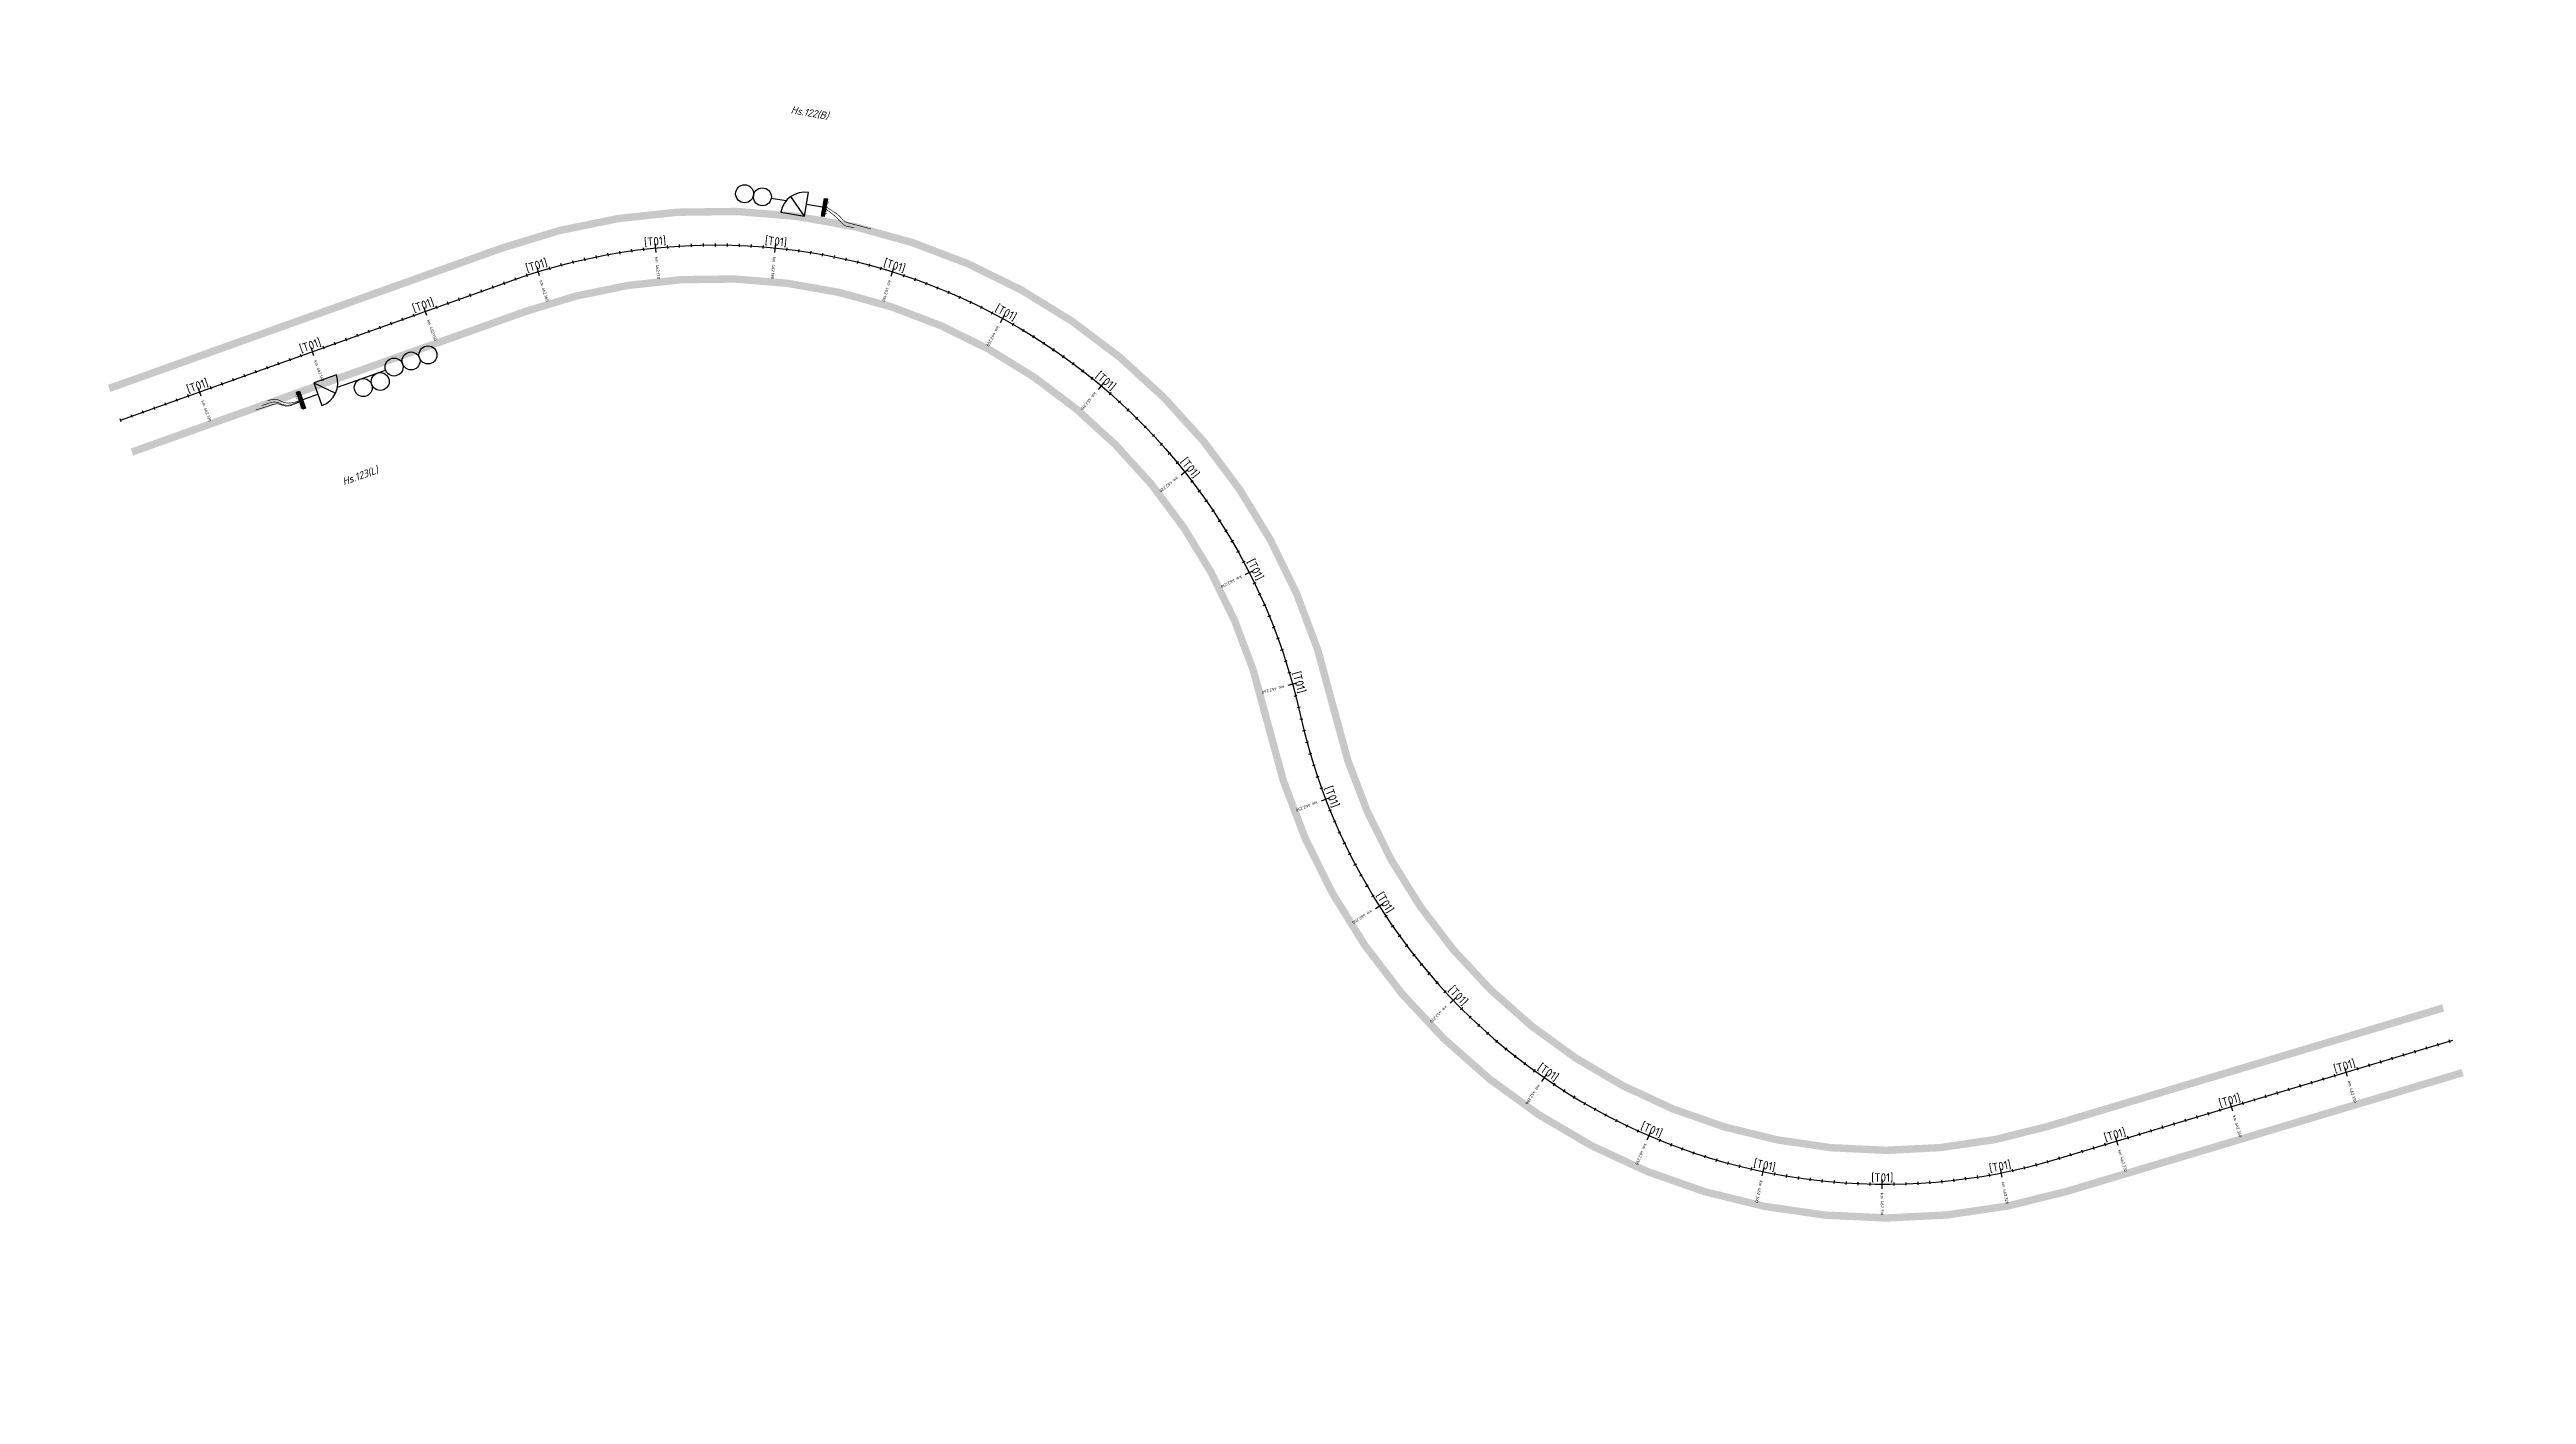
# Model space of a CAD drawing. Header units: metres. Extents: x -5 to 201, y -81 to 31.
import ezdxf
from ezdxf.enums import TextEntityAlignment as Align

# ---------------------------------------------------------------- set-up
doc = ezdxf.new("R2010")
doc.units = ezdxf.units.M
doc.linetypes.add('RC-DASHED-02', pattern=[4, 2.5, -0.5, 0.5, -0.5])
doc.linetypes.add('RC-DASHED-03', pattern=[4, 1.5, -0.5, 0.5, -0.5, 0.5, -0.5])
doc.layers.get('0').update_dxf_attribs({"color": 211})
for name, color, linetype in [('JBTFE#ANNOTATIONS_ALIGNMENTNAME', 2, 'Continuous'), ('JBTFE#ANNOTATIONS_MILEAGE', 2, 'Continuous'), ('JBTKO_SPO', 2, 'Continuous'), ('JBTKU_KFK', 1, 'Continuous'), ('JBTKU_KFT', 3, 'Continuous'), ('JBTRC$$INNSETTINGSPUNKT', 62, 'Continuous'), ('JBTRC$$SYMBOLBESKRIVELSE', 62, 'Continuous'), ('JBTSA@OBJEKTBESKRIVELSE', 7, 'Continuous'), ('JBTSA@OBJEKTNAVN', 62, 'Continuous'), ('JBTSA_SIG', 2, 'Continuous')]:
    doc.layers.add(name, color=color, linetype=linetype)
doc.styles.add('ISO', font='iso3098.shx')
doc.styles.add('RC-STANDARD', font='iso3098.shx')

# ---------------------------------------------------------------- blocks, each defined once
blk = doc.blocks.new('*Z4', base_point=(0.52, 18.31))
at = {"color": 0}
for p, q in [((-156.34, 14.58), (-156.28, 14.34)), ((-155.37, 14.83), (-155.31, 14.59)), ((-154.39, 15.06), (-154.34, 14.81)), ((-153.41, 15.26), (-153.36, 15.02)), ((-152.43, 15.45), (-152.38, 15.21)), ((-151.44, 15.62), (-151.4, 15.37)), ((-150.45, 15.77), (-150.41, 15.52)), ((-149.48, 16.14), (-149.39, 15.4)), ((-148.46, 16), (-148.43, 15.76)), ((-147.46, 16.09), (-147.44, 15.84)), ((-146.46, 16.16), (-146.44, 15.91)), ((-145.46, 16.21), (-145.45, 15.96)), ((-144.45, 16.24), (-144.45, 15.99)), ((-143.45, 16.25), (-143.45, 16)), ((-142.45, 16.23), (-142.45, 15.98)), ((-141.45, 16.2), (-141.46, 15.95)), ((-140.45, 16.15), (-140.46, 15.9)), ((-139.42, 16.33), (-139.49, 15.58)), ((-138.45, 15.99), (-138.47, 15.74)), ((-137.45, 15.87), (-137.48, 15.63)), ((-136.46, 15.74), (-136.49, 15.5)), ((-135.47, 15.59), (-135.51, 15.34)), ((-134.48, 15.42), (-134.52, 15.17)), ((-133.49, 15.23), (-133.54, 14.98)), ((-132.51, 15.02), (-132.57, 14.77)), ((-131.54, 14.79), (-131.6, 14.54)), ((-130.57, 14.54), (-130.63, 14.3)), ((-129.53, 14.51), (-129.74, 13.79)), ((-162.05, 12.7), (-161.96, 12.47)), ((-161.11, 13.06), (-161.03, 12.83)), ((-160.17, 13.41), (-160.09, 13.17)), ((-159.3, 13.97), (-159.07, 13.25)), ((-158.27, 14.03), (-158.19, 13.79)), ((-157.31, 14.32), (-157.24, 14.08)), ((-128.64, 13.98), (-128.72, 13.74)), ((-127.69, 13.67), (-127.77, 13.44)), ((-126.74, 13.35), (-126.82, 13.11)), ((-125.8, 13), (-125.89, 12.77)), ((-124.86, 12.64), (-124.96, 12.4)), ((-166.61, 10.62), (-166.49, 10.4)), ((-165.71, 11.08), (-165.6, 10.85)), ((-164.81, 11.51), (-164.7, 11.28)), ((-163.9, 11.93), (-163.8, 11.7)), ((-162.98, 12.32), (-162.88, 12.09)), ((-123.94, 12.25), (-124.04, 12.02)), ((-123.02, 11.85), (-123.12, 11.62)), ((-122.11, 11.43), (-122.22, 11.21)), ((-121.21, 11), (-121.32, 10.77)), ((-120.2, 10.76), (-120.55, 10.1)), ((-170.09, 8.64), (-169.96, 8.43)), ((-169.23, 9.16), (-169.11, 8.95)), ((-168.49, 9.88), (-168.12, 9.23)), ((-167.49, 10.15), (-167.37, 9.93)), ((-119.43, 10.07), (-119.55, 9.85)), ((-118.56, 9.58), (-118.68, 9.36)), ((-117.69, 9.07), (-117.82, 8.85)), ((-116.84, 8.54), (-116.97, 8.33)), ((-173.41, 6.39), (-173.26, 6.19)), ((-172.59, 6.97), (-172.45, 6.77)), ((-171.77, 7.54), (-171.63, 7.34)), ((-170.94, 8.1), (-170.8, 7.89)), ((-116, 8), (-116.13, 7.79)), ((-115.16, 7.44), (-115.31, 7.23)), ((-114.34, 6.86), (-114.49, 6.66)), ((-113.53, 6.27), (-113.68, 6.07)), ((-176.82, 4.29), (-176.39, 3.68)), ((-175.86, 4.66), (-175.71, 4.46)), ((-175.04, 5.24), (-174.9, 5.03)), ((-174.23, 5.82), (-174.08, 5.61)), ((-112.74, 5.66), (-112.89, 5.47)), ((-111.79, 5.23), (-112.27, 4.65)), ((-111.18, 4.4), (-111.34, 4.21)), ((-179.13, 2.35), (-178.98, 2.15)), ((-178.31, 2.93), (-178.17, 2.73)), ((-177.49, 3.51), (-177.35, 3.3)), ((-110.42, 3.75), (-110.59, 3.56)), ((-109.68, 3.08), (-109.84, 2.89)), ((-108.94, 2.39), (-109.12, 2.21)), ((-182.39, 0.05), (-182.25, -0.16)), ((-181.58, 0.62), (-181.43, 0.42)), ((-180.76, 1.2), (-180.62, 1)), ((-179.94, 1.78), (-179.8, 1.57)), ((-108.22, 1.69), (-108.4, 1.51)), ((-107.52, 0.98), (-107.7, 0.8)), ((-106.83, 0.25), (-107.01, 0.08)), ((-184.99, -1.48), (-184.56, -2.09)), ((-184.03, -1.11), (-183.88, -1.31)), ((-183.21, -0.53), (-183.07, -0.73)), ((-106.16, -0.49), (-106.34, -0.66)), ((-105.5, -1.24), (-105.69, -1.41)), ((-104.66, -1.85), (-105.24, -2.33)), ((-1.99, -1.86), (-1.84, -2.06)), ((-1.2, -1.24), (-1.05, -1.44)), ((-0.42, -0.62), (-0.26, -0.82)), ((0.37, 0), (0.52, -0.2)), ((-188.11, -3.99), (-187.97, -4.2)), ((-187.29, -3.41), (-187.15, -3.62)), ((-186.48, -2.84), (-186.33, -3.04)), ((-185.66, -2.26), (-185.52, -2.47)), ((-104.22, -2.79), (-104.42, -2.95)), ((-103.61, -3.58), (-103.81, -3.74)), ((-4.35, -3.71), (-4.19, -3.91)), ((-3.56, -3.1), (-3.41, -3.29)), ((-2.78, -2.48), (-2.62, -2.67)), ((-190.56, -5.72), (-190.42, -5.93)), ((-189.74, -5.15), (-189.6, -5.35)), ((-188.93, -4.57), (-188.78, -4.77)), ((-103.01, -4.39), (-103.21, -4.54)), ((-102.43, -5.21), (-102.63, -5.35)), ((-101.86, -6.03), (-102.07, -6.17)), ((-7.49, -6.19), (-7.34, -6.38)), ((-6.71, -5.57), (-6.55, -5.77)), ((-5.92, -4.95), (-5.77, -5.15)), ((-5.29, -4.14), (-4.83, -4.73)), ((-193.83, -8.03), (-193.68, -8.23)), ((-193.16, -7.25), (-192.72, -7.86)), ((-192.2, -6.88), (-192.05, -7.08)), ((-191.38, -6.3), (-191.23, -6.5)), ((-101.31, -6.87), (-101.52, -7.01)), ((-100.78, -7.72), (-101, -7.85)), ((-9.85, -8.04), (-9.7, -8.24)), ((-9.06, -7.42), (-8.91, -7.62)), ((-8.28, -6.81), (-8.12, -7)), ((-196.28, -9.76), (-196.14, -9.96)), ((-195.46, -9.18), (-195.32, -9.39)), ((-194.65, -8.61), (-194.5, -8.81)), ((-100.26, -8.58), (-100.47, -8.71)), ((-99.73, -9.42), (-99.94, -9.56)), ((-98.97, -10.11), (-99.59, -10.53)), ((-13.15, -10.32), (-12.69, -10.91)), ((-12.21, -9.9), (-12.05, -10.09)), ((-11.42, -9.28), (-11.27, -9.47)), ((-10.64, -8.66), (-10.48, -8.86)), ((-199.55, -12.07), (-199.4, -12.27)), ((-198.73, -11.49), (-198.59, -11.7)), ((-197.91, -10.91), (-197.77, -11.12)), ((-197.1, -10.34), (-196.95, -10.54)), ((-98.61, -11.07), (-98.82, -11.22)), ((-98.03, -11.88), (-98.23, -12.03)), ((-15.35, -12.37), (-15.2, -12.57)), ((-14.57, -11.75), (-14.41, -11.95)), ((-13.78, -11.13), (-13.63, -11.33)), ((-200.36, -12.65), (-200.22, -12.85)), ((-97.43, -12.68), (-97.63, -12.83)), ((-96.82, -13.47), (-97.01, -13.62)), ((-96.19, -14.24), (-96.38, -14.4)), ((-17.71, -14.22), (-17.56, -14.42)), ((-16.92, -13.61), (-16.77, -13.8)), ((-16.14, -12.99), (-15.98, -13.18)), ((-95.54, -15), (-95.73, -15.16)), ((-94.88, -15.75), (-95.07, -15.91)), ((-94.2, -16.48), (-94.39, -16.65)), ((-21.01, -16.5), (-20.55, -17.09)), ((-20.07, -16.08), (-19.91, -16.27)), ((-19.28, -15.46), (-19.13, -15.66)), ((-18.5, -14.84), (-18.34, -15.04)), ((-93.51, -17.2), (-93.69, -17.38)), ((-92.63, -17.73), (-93.16, -18.26)), ((-92.09, -18.6), (-92.26, -18.78)), ((-23.21, -18.55), (-23.06, -18.75)), ((-22.43, -17.93), (-22.27, -18.13)), ((-21.64, -17.31), (-21.49, -17.51)), ((-91.36, -19.28), (-91.53, -19.46)), ((-90.61, -19.94), (-90.78, -20.13)), ((-89.86, -20.59), (-90.02, -20.78)), ((-25.57, -20.41), (-25.42, -20.6)), ((-24.78, -19.79), (-24.63, -19.98)), ((-24, -19.17), (-23.84, -19.37)), ((-89.08, -21.22), (-89.24, -21.41)), ((-88.3, -21.84), (-88.45, -22.03)), ((-87.5, -22.44), (-87.65, -22.64)), ((-28.88, -22.64), (-28.45, -23.24)), ((-27.93, -22.25), (-27.78, -22.45)), ((-27.14, -21.64), (-26.99, -21.84)), ((-26.36, -21.02), (-26.2, -21.22)), ((-86.7, -23.02), (-86.84, -23.23)), ((-85.88, -23.59), (-86.02, -23.8)), ((-84.91, -23.93), (-85.32, -24.56)), ((-84.21, -24.68), (-84.34, -24.89)), ((-31.22, -24.51), (-31.09, -24.72)), ((-30.38, -23.97), (-30.24, -24.18)), ((-29.55, -23.41), (-29.41, -23.62)), ((-83.35, -25.2), (-83.48, -25.41)), ((-82.49, -25.7), (-82.61, -25.92)), ((-81.62, -26.18), (-81.74, -26.4)), ((-80.74, -26.65), (-80.85, -26.87)), ((-34.67, -26.5), (-34.56, -26.73)), ((-33.8, -26.03), (-33.68, -26.25)), ((-32.93, -25.54), (-32.8, -25.76)), ((-32.07, -25.04), (-31.94, -25.25)), ((-79.85, -27.1), (-79.96, -27.32)), ((-78.95, -27.53), (-79.05, -27.76)), ((-78.04, -27.94), (-78.14, -28.17)), ((-77.12, -28.34), (-77.22, -28.57)), ((-76.11, -28.48), (-76.38, -29.18)), ((-39.2, -28.6), (-39.11, -28.83)), ((-38.28, -28.21), (-38.18, -28.44)), ((-37.47, -27.59), (-37.16, -28.27)), ((-36.46, -27.4), (-36.35, -27.62)), ((-35.56, -26.96), (-35.45, -27.18)), ((-75.27, -29.07), (-75.36, -29.31)), ((-74.33, -29.41), (-74.41, -29.65)), ((-73.39, -29.73), (-73.46, -29.97)), ((-72.43, -30.03), (-72.51, -30.27)), ((-71.48, -30.31), (-71.55, -30.56)), ((-70.52, -30.58), (-70.58, -30.82)), ((-69.55, -30.82), (-69.61, -31.06)), ((-46.86, -30.73), (-46.7, -31.46)), ((-45.84, -30.75), (-45.78, -30.99)), ((-44.87, -30.5), (-44.81, -30.74)), ((-43.91, -30.23), (-43.84, -30.47)), ((-42.96, -29.94), (-42.88, -30.18)), ((-42.01, -29.63), (-41.93, -29.87)), ((-41.06, -29.31), (-40.98, -29.54)), ((-40.13, -28.96), (-40.04, -29.19)), ((-68.58, -31.05), (-68.63, -31.29)), ((-67.6, -31.25), (-67.65, -31.5)), ((-66.58, -31.19), (-66.71, -31.93)), ((-65.64, -31.6), (-65.68, -31.85)), ((-64.65, -31.75), (-64.68, -32)), ((-63.66, -31.87), (-63.69, -32.12)), ((-62.67, -31.98), (-62.69, -32.23)), ((-61.67, -32.07), (-61.69, -32.32)), ((-60.68, -32.13), (-60.69, -32.38)), ((-59.68, -32.18), (-59.69, -32.43)), ((-58.69, -32.21), (-58.69, -32.46)), ((-57.69, -32.21), (-57.69, -32.46)), ((-56.7, -31.95), (-56.68, -32.7)), ((-55.69, -32.17), (-55.68, -32.42)), ((-54.7, -32.11), (-54.68, -32.36)), ((-53.7, -32.04), (-53.68, -32.29)), ((-52.71, -31.95), (-52.68, -32.2)), ((-51.72, -31.84), (-51.69, -32.08)), ((-50.73, -31.7), (-50.69, -31.95)), ((-49.74, -31.55), (-49.7, -31.8)), ((-48.76, -31.38), (-48.72, -31.62)), ((-47.78, -31.19), (-47.73, -31.43))]:
    blk.add_line(p, q, dxfattribs=at)
at = {"color": 0, "char_height": 0.25, "attachment_point": 4, "style": 'RC-STANDARD'}
for s, insert, rotation in [('km 462.300', (-149.53, 16.52), 96.772), ('km 462.290', (-139.39, 16.7), 85.3128), ('km 462.310', (-159.42, 14.32), 108.2311), ('km 462.280', (-129.43, 14.87), 73.8537), ('km 462.270', (-120.02, 11.09), 62.3945), ('km 462.320', (-168.68, 10.21), 119.6903), ('km 462.260', (-111.56, 5.52), 50.9353), ('km 462.330', (-177.04, 4.6), 125.2325), ('km 462.340', (-185.2, -1.17), 125.2325), ('km 462.250', (-104.37, -1.61), 39.4762), ('km 462.130', (-5.52, -3.84), 128.1861), ('km 462.350', (-193.37, -6.94), 125.2325), ('km 462.240', (-98.66, -9.9), 34.0323), ('km 462.140', (-13.38, -10.02), 128.1861), ('km 462.230', (-92.37, -17.46), 45.4915), ('km 462.150', (-21.24, -16.21), 128.1861), ('km 462.220', (-84.71, -23.62), 56.9506), ('km 462.160', (-29.1, -22.33), 125.7055), ('km 462.210', (-75.97, -28.13), 68.4098), ('km 462.170', (-37.62, -27.24), 114.2464), ('km 462.180', (-46.95, -30.37), 102.7872), ('km 462.200', (-66.51, -30.82), 79.8689), ('km 462.190', (-56.71, -31.58), 91.3281)]:
    blk.add_mtext(s, dxfattribs=dict(at, insert=insert, rotation=rotation))
blk = doc.blocks.new('*Z5', base_point=(-98.69, -8.69))
at = {"color": 0, "char_height": 0.7, "attachment_point": 5, "style": 'RC-STANDARD'}
for insert, rotation in [((-149.38, 15.25), 186.772), ((-139.5, 15.43), 175.3128), ((-159.02, 13.11), 198.2311), ((-129.78, 13.64), 163.8537), ((-120.62, 9.96), 152.3945), ((-168.05, 9.1), 209.6903), ((-176.3, 3.55), 215.2325), ((-112.36, 4.53), 140.9353), ((-184.47, -2.21), 215.2325), ((-105.35, -2.43), 129.4762), ((-4.73, -4.84), 218.1861), ((-192.64, -7.98), 215.2325), ((-99.72, -10.62), 124.0323), ((-12.59, -11.03), 218.1861), ((-20.45, -17.21), 218.1861), ((-93.27, -18.37), 135.4915), ((-28.36, -23.37), 215.7055), ((-85.4, -24.69), 146.9506), ((-76.44, -29.32), 158.4098), ((-37.1, -28.41), 204.2464), ((-66.73, -32.08), 169.8689), ((-56.68, -32.85), 181.3281), ((-46.66, -31.61), 192.7872)]:
    blk.add_mtext('[T01]', dxfattribs=dict(at, insert=insert, rotation=rotation))
blk = doc.blocks.new('NO-BN-2D-JBTSA_SIG-SIGNAL-HS2-DS-Geographic')
at = {"color": 0, "linetype": 'ByBlock', "lineweight": -2, "transparency": 16777216}
for p, q in [((0, 6.46), (0, 9)), ((-2, 7), (-2, 3)), ((-2, 3), (0.83, 5.83)), ((-2, 3), (2, 3)), ((0, 0), (0, 3))]:
    blk.add_line(p, q, dxfattribs=at)
at = {"color": 0, "linetype": 'Continuous', "lineweight": -2, "transparency": 16777216}
for p, q in [((-1.5, 0.17), (-1.42, 0.25)), ((-1.5, -0.1), (-1.15, 0.25)), ((-1.38, -0.25), (-0.88, 0.25)), ((-1.11, -0.25), (-0.61, 0.25)), ((-0.84, -0.25), (-0.34, 0.25)), ((-0.57, -0.25), (-0.07, 0.25)), ((-0.3, -0.25), (0.2, 0.25)), ((-0.03, -0.25), (0.47, 0.25)), ((0.24, -0.25), (0.74, 0.25)), ((0.51, -0.25), (1.01, 0.25)), ((0.78, -0.25), (1.28, 0.25)), ((1.05, -0.25), (1.5, 0.2)), ((1.32, -0.25), (1.5, -0.07))]:
    blk.add_line(p, q, dxfattribs=at)
at = {"color": 0, "linetype": 'ByBlock', "lineweight": -2, "transparency": 16777216}
blk.add_lwpolyline([(-1.5, 0.25), (1.5, 0.25), (1.5, -0.25), (-1.5, -0.25)], close=True, dxfattribs=at)
for centre in [(0, 13.5), (0, 10.5)]:
    blk.add_circle(centre, 1.5, dxfattribs=at)
blk.add_arc((-2, 3), 4, 0, 90, dxfattribs=at)
at = {"layer": 'JBTRC$$SYMBOLBESKRIVELSE', "linetype": 'ByBlock', "lineweight": -2, "transparency": 16777216, "insert": (0, -0.49), "char_height": 0.2, "width": 4, "attachment_point": 5, "style": 'ISO'}
blk.add_mtext('SIGNAL HS2-DS', dxfattribs=at)
blk = doc.blocks.new('NO-BN-2D-JBTRC_INNSETTINGSPUNKT-Schematic')
at = {"layer": 'JBTRC$$INNSETTINGSPUNKT', "linetype": 'ByBlock', "lineweight": -2, "transparency": 16777216}
for p, q in [((-0.05, 0), (0.05, 0)), ((0, -0.05), (0, 0.05))]:
    blk.add_line(p, q, dxfattribs=at)
blk.add_circle((0, 0), 0.05, dxfattribs=at)
blk = doc.blocks.new('*Z7')
at = {"color": 0, "linetype": 'ByBlock', "lineweight": -2, "transparency": 16777216, "xscale": 0.4999999999999998, "yscale": 0.4999999999999998, "zscale": 0.4999999999999998, "rotation": 90.0000000000002}
blk.add_blockref('NO-BN-2D-JBTSA_SIG-SIGNAL-HS2-DS-Geographic', (0, 0), dxfattribs=at)
at = {"color": 0, "linetype": 'ByBlock', "lineweight": -2, "transparency": 16777216}
blk.add_blockref('NO-BN-2D-JBTRC_INNSETTINGSPUNKT-Schematic', (0, 0), dxfattribs=at)
at = {"layer": 'JBTSA@OBJEKTBESKRIVELSE', "color": 0, "linetype": 'ByBlock', "lineweight": -2, "transparency": 16777216, "style": 'ISO'}
blk.add_attdef('OBJEKTBESKRIVELSE', text='', height=0.9, dxfattribs=at).set_placement((0, 11), align=Align.MIDDLE_CENTER)
at = {"layer": 'JBTSA@OBJEKTNAVN', "color": 0, "linetype": 'ByBlock', "lineweight": -2, "transparency": 16777216, "style": 'ISO', "oblique": 15}
blk.add_attdef('OBJEKTNAVN', text='', height=1.25, dxfattribs=at).set_placement((0, 8), align=Align.MIDDLE_CENTER)
blk = doc.blocks.new('NO-BN-2D-JBTSA_SIG-SIGNAL-HS3-FS-DS-Geographic')
at = {"color": 0, "linetype": 'ByBlock', "lineweight": -2, "transparency": 16777216}
for p, q in [((0, 9), (0, 15)), ((0, 6.46), (0, 9)), ((-2, 7), (-2, 3)), ((-2, 3), (0.83, 5.83)), ((-2, 3), (2, 3)), ((0, 0), (0, 3))]:
    blk.add_line(p, q, dxfattribs=at)
at = {"color": 0, "linetype": 'Continuous', "lineweight": -2, "transparency": 16777216}
for p, q in [((-1.5, 0.17), (-1.42, 0.25)), ((-1.5, -0.1), (-1.15, 0.25)), ((-1.38, -0.25), (-0.88, 0.25)), ((-1.11, -0.25), (-0.61, 0.25)), ((-0.84, -0.25), (-0.34, 0.25)), ((-0.57, -0.25), (-0.07, 0.25)), ((-0.3, -0.25), (0.2, 0.25)), ((-0.03, -0.25), (0.47, 0.25)), ((0.24, -0.25), (0.74, 0.25)), ((0.51, -0.25), (1.01, 0.25)), ((0.78, -0.25), (1.28, 0.25)), ((1.05, -0.25), (1.5, 0.2)), ((1.32, -0.25), (1.5, -0.07))]:
    blk.add_line(p, q, dxfattribs=at)
at = {"color": 0, "linetype": 'ByBlock', "lineweight": -2, "transparency": 16777216}
blk.add_lwpolyline([(-1.5, 0.25), (1.5, 0.25), (1.5, -0.25), (-1.5, -0.25)], close=True, dxfattribs=at)
for centre in [(0, 22.5), (0, 19.5), (0, 16.5), (1.5, 13.5), (1.5, 10.5)]:
    blk.add_circle(centre, 1.5, dxfattribs=at)
blk.add_arc((-2, 3), 4, 0, 90, dxfattribs=at)
at = {"layer": 'JBTRC$$SYMBOLBESKRIVELSE', "linetype": 'ByBlock', "lineweight": -2, "transparency": 16777216, "insert": (0, -0.51), "char_height": 0.2, "width": 4, "attachment_point": 5, "style": 'ISO'}
blk.add_mtext('SIGNAL HS3-FS-DS', dxfattribs=at)
blk = doc.blocks.new('*Z8')
at = {"color": 0, "linetype": 'ByBlock', "lineweight": -2, "transparency": 16777216, "xscale": 0.5000000000000001, "yscale": 0.5000000000000001, "zscale": 0.5000000000000001, "rotation": 270}
blk.add_blockref('NO-BN-2D-JBTSA_SIG-SIGNAL-HS3-FS-DS-Geographic', (0, 0), dxfattribs=at)
at = {"color": 0, "linetype": 'ByBlock', "lineweight": -2, "transparency": 16777216}
blk.add_blockref('NO-BN-2D-JBTRC_INNSETTINGSPUNKT-Schematic', (0, 0), dxfattribs=at)
at = {"layer": 'JBTSA@OBJEKTBESKRIVELSE', "color": 0, "linetype": 'ByBlock', "lineweight": -2, "transparency": 16777216, "style": 'ISO'}
blk.add_attdef('OBJEKTBESKRIVELSE', text='', height=0.9, dxfattribs=at).set_placement((0, -11), align=Align.MIDDLE_CENTER)
at = {"layer": 'JBTSA@OBJEKTNAVN', "color": 0, "linetype": 'ByBlock', "lineweight": -2, "transparency": 16777216, "style": 'ISO', "oblique": 15}
blk.add_attdef('OBJEKTNAVN', text='', height=1.25, dxfattribs=at).set_placement((0, -8), align=Align.MIDDLE_CENTER)

msp = doc.modelspace()

# ---------------------------------------------------------------- linework, layer by layer
at = {"layer": 'JBTKO_SPO', "flags": 128}
msp.add_lwpolyline([(0.45, -0.1), (33.25, 11.61, -0.451315), (98.88, -24.67, 0.435891), (162.06, -61.75), (195.06, -51.85)], format="xyb", dxfattribs=at)
at = {"layer": 'JBTKU_KFK', "linetype": 'RC-DASHED-02', "const_width": 0.62, "flags": 128}
msp.add_lwpolyline([(-0.5, 2.55), (32.3, 14.27, -0.451315), (101.64, -24.06, 0.435891), (161.25, -59.04), (194.25, -49.15)], format="xyb", dxfattribs=at)
at = {"layer": 'JBTKU_KFK', "linetype": 'RC-DASHED-03', "const_width": 0.62, "flags": 128}
msp.add_lwpolyline([(1.39, -2.76), (34.2, 8.96, -0.451315), (96.13, -25.28, 0.435891), (162.87, -64.45), (195.87, -54.55)], format="xyb", dxfattribs=at)
at = {"layer": 'JBTKU_KFT', "linetype": 'Continuous', "const_width": 0.05, "flags": 128}
for points in [[(61.66, 15.96), (61.12, 16.07, -0.172931), (60.73, 16.25, -0.002232), (60.47, 16.52, 0.035872), (59.76, 17.17), (59.28, 17.53)], [(63.06, 15.86), (61.24, 16.34, -0.166457), (60.62, 16.72, 0.086174), (60.04, 17.23), (59.33, 17.69)], [(11.71, 0.74), (13.15, 1.2, -0.19317), (13.83, 1.19, 0.150565), (14.61, 1.1), (15.34, 1.39)], [(12.22, 1.11), (12.88, 1.34, -0.222311), (13.83, 1.26, 0.150565), (14.6, 1.17), (15.34, 1.46)], [(12.72, 1.51), (13, 1.61, -0.17767), (13.7, 1.55, 0.197755), (14.8, 1.36), (15.31, 1.49)]]:
    msp.add_lwpolyline(points, format="xyb", dxfattribs=at)

# ---------------------------------------------------------------- block references
at = {"layer": 'JBTFE#ANNOTATIONS_ALIGNMENTNAME', "rotation": 161.4635760297592}
msp.add_blockref('*Z5', (97.17, -23.48), dxfattribs=at)
at = {"layer": 'JBTFE#ANNOTATIONS_MILEAGE', "rotation": 161.4635760297592}
msp.add_blockref('*Z4', (-5.48, -17.54), dxfattribs=at)
at = {"layer": 'JBTSA_SIG'}
ref = msp.add_blockref('*Z7', (59.17, 17.65, 1.26), dxfattribs=dict(at, rotation=350.2719971923144))
ref.add_attrib('OBJEKTNAVN', 'Hs.122(B)', dxfattribs={"layer": 'JBTSA@OBJEKTNAVN', "color": 0, "linetype": 'ByBlock', "lineweight": -2, "transparency": 16777216, "height": 0.625, "rotation": 350.272, "style": 'ISO', "oblique": 15}).set_placement((57.95, 25.55, 1.26), align=Align.MIDDLE_CENTER)
ref = msp.add_blockref('*Z8', (15.5, 1.56, 1.06), dxfattribs=dict(at, rotation=19.64962939745811))
ref.add_attrib('OBJEKTNAVN', 'Hs.123(L)', dxfattribs={"layer": 'JBTSA@OBJEKTNAVN', "color": 0, "linetype": 'ByBlock', "lineweight": -2, "transparency": 16777216, "height": 0.625, "rotation": 19.6496, "style": 'ISO', "oblique": 15}).set_placement((20.44, -4.73, 1.06), align=Align.MIDDLE_CENTER)

doc.saveas('drawing.dxf')
